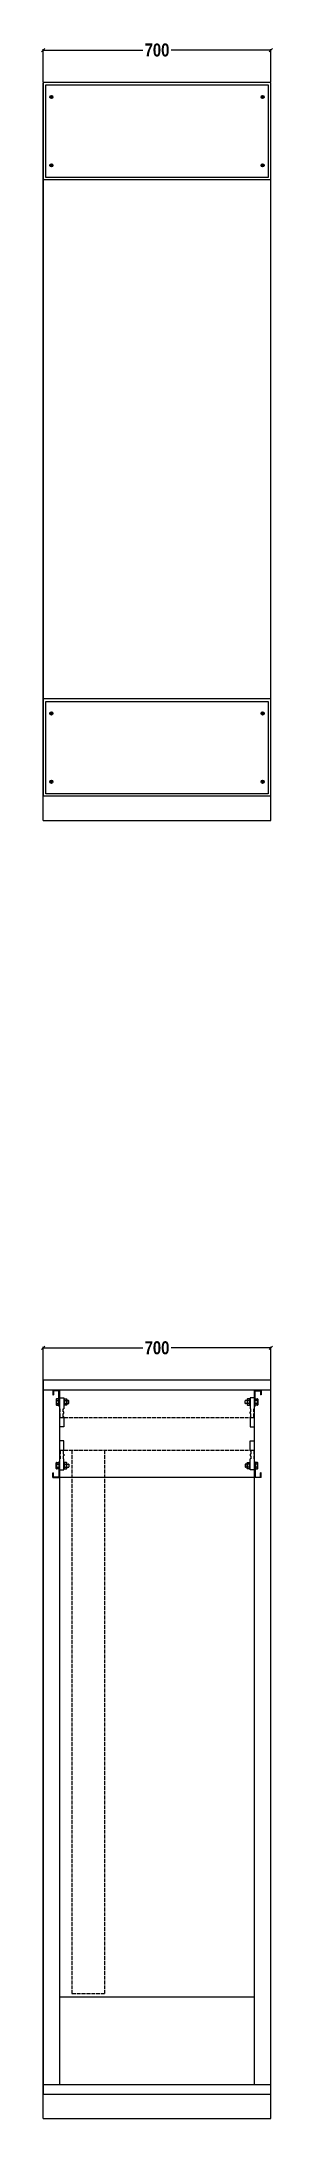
# Model space of a CAD drawing. Header units: millimetres. Extents: x -5 to 705, y -75 to 6326.
import ezdxf

# ---------------------------------------------------------------- set-up
doc = ezdxf.new("R2010")
doc.units = ezdxf.units.MM
doc.header["$MEASUREMENT"] = 0
doc.linetypes.add('ACAD_ISO02W100', pattern=[15, 12, -3])
doc.styles.add('ANB', font='ARIALNB.TTF')
doc.dimstyles.new('ARULLAIYA', dxfattribs={"dimtxt": 20, "dimasz": 10, "dimexe": 3, "dimexo": 2, "dimgap": 7, "dimtad": 0, "dimdec": 0, "dimzin": 0, "dimdsep": 46, "dimtxsty": 'ANB', "dimblk": 'OBLIQUE', "dimcen": 0.09, "dimadec": 0, "dimazin": 0, "dimtfac": 1, "dimtdec": 0, "dimtofl": 0, "dimtmove": 0, "dimatfit": 3, "dimldrblk": 'OBLIQUE', "dimfxl": 1, "dimtolj": 1, "dimtzin": 0, "dimarcsym": 1})

# ---------------------------------------------------------------- blocks, each defined once
blk = doc.blocks.new('_Oblique')
at = {"color": 0, "linetype": 'ByBlock', "lineweight": -2}
blk.add_line((-0.5, -0.5), (0.5, 0.5), dxfattribs=at)
blk = doc.blocks.new('*D1')
at = {"color": 0, "lineweight": -2, "transparency": 16777216}
for p, q in [((0, 2202), (0, 2303)), ((0, 2300), (306.9, 2300)), ((700, 2300), (393.1, 2300)), ((700, 2202), (700, 2303))]:
    blk.add_line(p, q, dxfattribs=at)
at = {"layer": 'Defpoints', "color": 0, "transparency": 16777216}
for p in [(700, 2300), (0, 2200), (700, 2200)]:
    blk.add_point(p, dxfattribs=at)
at = {"color": 0, "lineweight": -2, "transparency": 16777216, "xscale": 10, "yscale": 10, "zscale": 10, "rotation": 180}
blk.add_blockref('_Oblique', (0, 2300), dxfattribs=at)
at = {"color": 0, "lineweight": -2, "transparency": 16777216, "xscale": 10, "yscale": 10, "zscale": 10}
blk.add_blockref('_Oblique', (700, 2300), dxfattribs=at)
at = {"color": 0, "transparency": 16777216, "insert": (350, 2300), "char_height": 40, "attachment_point": 5, "style": 'ANB'}
blk.add_mtext('\\A1;700', dxfattribs=at)
blk = doc.blocks.new('*D2')
at = {"color": 0, "lineweight": -2, "transparency": 16777216}
for p, q in [((0, 2202), (0, 2303)), ((0, 2300), (306.9, 2300)), ((700, 2300), (393.1, 2300)), ((700, 2202), (700, 2303))]:
    blk.add_line(p, q, dxfattribs=at)
at = {"layer": 'Defpoints', "color": 0, "transparency": 16777216}
for p in [(700, 2300), (0, 2200), (700, 2200)]:
    blk.add_point(p, dxfattribs=at)
at = {"color": 0, "lineweight": -2, "transparency": 16777216, "xscale": 10, "yscale": 10, "zscale": 10, "rotation": 180}
blk.add_blockref('_Oblique', (0, 2300), dxfattribs=at)
at = {"color": 0, "lineweight": -2, "transparency": 16777216, "xscale": 10, "yscale": 10, "zscale": 10}
blk.add_blockref('_Oblique', (700, 2300), dxfattribs=at)
at = {"color": 0, "transparency": 16777216, "insert": (350, 2300), "char_height": 40, "attachment_point": 5, "style": 'ANB'}
blk.add_mtext('\\A1;700', dxfattribs=at)
blk = doc.blocks.new('*D7')
at = {"color": 0, "lineweight": -2, "transparency": 16777216}
for p, q in [((0, 6202), (0, 6303)), ((0, 6300), (306.9, 6300)), ((700, 6300), (393.1, 6300)), ((700, 6202), (700, 6303))]:
    blk.add_line(p, q, dxfattribs=at)
at = {"layer": 'Defpoints', "color": 0, "transparency": 16777216}
for p in [(700, 6300), (0, 6200), (700, 6200)]:
    blk.add_point(p, dxfattribs=at)
at = {"color": 0, "lineweight": -2, "transparency": 16777216, "xscale": 10, "yscale": 10, "zscale": 10, "rotation": 180}
blk.add_blockref('_Oblique', (0, 6300), dxfattribs=at)
at = {"color": 0, "lineweight": -2, "transparency": 16777216, "xscale": 10, "yscale": 10, "zscale": 10}
blk.add_blockref('_Oblique', (700, 6300), dxfattribs=at)
at = {"color": 0, "transparency": 16777216, "insert": (350, 6300), "char_height": 40, "attachment_point": 5, "style": 'ANB'}
blk.add_mtext('\\A1;700', dxfattribs=at)
blk = doc.blocks.new('*D8')
at = {"color": 0, "lineweight": -2, "transparency": 16777216}
for p, q in [((0, 6202), (0, 6303)), ((0, 6300), (306.9, 6300)), ((700, 6300), (393.1, 6300)), ((700, 6202), (700, 6303))]:
    blk.add_line(p, q, dxfattribs=at)
at = {"layer": 'Defpoints', "color": 0, "transparency": 16777216}
for p in [(700, 6300), (0, 6200), (700, 6200)]:
    blk.add_point(p, dxfattribs=at)
at = {"color": 0, "lineweight": -2, "transparency": 16777216, "xscale": 10, "yscale": 10, "zscale": 10, "rotation": 180}
blk.add_blockref('_Oblique', (0, 6300), dxfattribs=at)
at = {"color": 0, "lineweight": -2, "transparency": 16777216, "xscale": 10, "yscale": 10, "zscale": 10}
blk.add_blockref('_Oblique', (700, 6300), dxfattribs=at)
at = {"color": 0, "transparency": 16777216, "insert": (350, 6300), "char_height": 40, "attachment_point": 5, "style": 'ANB'}
blk.add_mtext('\\A1;700', dxfattribs=at)

msp = doc.modelspace()

# ---------------------------------------------------------------- linework, layer by layer
for p, q in [((700, 6200), (0, 6200)), ((0, 6200), (0, 4000)), ((700, 6200), (0, 6200)), ((0, 6200), (0, 4000)), ((0, 3925), (0, 6200)), ((20, 6155.8), (24.5, 6155.8)), ((20, 6154.8), (24.5, 6154.8)), ((24.5, 6160.3), (24.5, 6155.8)), ((24.5, 6154.8), (24.5, 6150.4)), ((25.5, 6160.3), (25.5, 6155.8)), ((25.5, 6155.8), (30, 6155.8)), ((25.5, 6154.8), (30, 6154.8)), ((25.5, 6154.8), (25.5, 6150.4)), ((674.5, 6155.8), (670, 6155.8)), ((674.5, 6154.8), (670, 6154.8)), ((674.5, 6160.3), (674.5, 6155.8)), ((674.5, 6154.8), (674.5, 6150.4)), ((675.5, 6160.3), (675.5, 6155.8)), ((680, 6155.8), (675.5, 6155.8)), ((680, 6154.8), (675.5, 6154.8)), ((675.5, 6154.8), (675.5, 6150.4)), ((700, 3925), (700, 6200)), ((20, 5945.2), (24.5, 5945.2)), ((20, 5944.2), (24.5, 5944.2)), ((24.5, 5945.2), (24.5, 5949.6)), ((24.5, 5939.7), (24.5, 5944.2)), ((25.5, 5945.2), (25.5, 5949.6)), ((25.5, 5945.2), (30, 5945.2)), ((25.5, 5944.2), (30, 5944.2)), ((25.5, 5939.7), (25.5, 5944.2)), ((674.5, 5945.2), (670, 5945.2)), ((674.5, 5944.2), (670, 5944.2)), ((674.5, 5945.2), (674.5, 5949.6)), ((674.5, 5939.7), (674.5, 5944.2)), ((675.5, 5945.2), (675.5, 5949.6)), ((680, 5945.2), (675.5, 5945.2)), ((680, 5944.2), (675.5, 5944.2)), ((675.5, 5939.7), (675.5, 5944.2)), ((20, 4255.8), (24.5, 4255.8)), ((20, 4254.8), (24.5, 4254.8)), ((24.5, 4260.3), (24.5, 4255.8)), ((24.5, 4254.8), (24.5, 4250.4)), ((25.5, 4260.3), (25.5, 4255.8)), ((25.5, 4255.8), (30, 4255.8)), ((25.5, 4254.8), (30, 4254.8)), ((25.5, 4254.8), (25.5, 4250.4)), ((674.5, 4255.8), (670, 4255.8)), ((674.5, 4254.8), (670, 4254.8)), ((674.5, 4260.3), (674.5, 4255.8)), ((674.5, 4254.8), (674.5, 4250.4)), ((675.5, 4260.3), (675.5, 4255.8)), ((680, 4255.8), (675.5, 4255.8)), ((680, 4254.8), (675.5, 4254.8)), ((675.5, 4254.8), (675.5, 4250.4)), ((20, 4045.2), (24.5, 4045.2)), ((20, 4044.2), (24.5, 4044.2)), ((24.5, 4045.2), (24.5, 4049.6)), ((24.5, 4039.7), (24.5, 4044.2)), ((25.5, 4045.2), (25.5, 4049.6)), ((25.5, 4045.2), (30, 4045.2)), ((25.5, 4044.2), (30, 4044.2)), ((25.5, 4039.7), (25.5, 4044.2)), ((674.5, 4045.2), (670, 4045.2)), ((674.5, 4044.2), (670, 4044.2)), ((674.5, 4045.2), (674.5, 4049.6)), ((674.5, 4039.7), (674.5, 4044.2)), ((675.5, 4045.2), (675.5, 4049.6)), ((680, 4045.2), (675.5, 4045.2)), ((680, 4044.2), (675.5, 4044.2)), ((675.5, 4039.7), (675.5, 4044.2)), ((0, 3925), (700, 3925)), ((700, 2200), (0, 2200)), ((0, 2200), (0, 0)), ((700, 2200), (0, 2200)), ((0, 2200), (0, 0)), ((0, -75), (0, 2200)), ((700, -75), (700, 2200)), ((700, 2170), (0, 2170)), ((30, 2170), (30, 2155)), ((30, 2155), (32, 2155)), ((48, 2168), (32, 2168)), ((32, 2168), (32, 2155)), ((41, 2142.5), (40.2, 2141.9)), ((40.2, 2141.9), (40.2, 2124)), ((41, 2123.4), (40.2, 2124)), ((40.9, 2142.2), (40.9, 2123.8)), ((48, 2142.7), (41.4, 2142.7)), ((41.4, 2123.3), (48, 2123.3)), ((42, 2137.6), (50, 2137.6)), ((42, 2128.4), (50, 2128.4)), ((48, 2120.8), (48, 2168)), ((50, 2120.8), (48, 2120.8)), ((50, 2170), (50, 30)), ((50, 2145.6), (63.5, 2145.6)), ((63.5, 2145.6), (63.5, 2112.4)), ((64.3, 2142.5), (63.5, 2141.9)), ((63.5, 2137.6), (78, 2137.6)), ((63.5, 2128.4), (78, 2128.4)), ((64.3, 2123.4), (63.5, 2124)), ((64.2, 2142.2), (64.2, 2123.8)), ((64.7, 2142.7), (71.3, 2142.7)), ((71.3, 2123.3), (64.7, 2123.3)), ((71.7, 2142.5), (72.4, 2141.9)), ((71.7, 2123.4), (72.4, 2124)), ((71.8, 2142.2), (71.8, 2123.8)), ((72.4, 2141.9), (72.4, 2124)), ((78.5, 2128.9), (78.5, 2137.1)), ((621.5, 2128.9), (621.5, 2137.1)), ((636.5, 2137.6), (622, 2137.6)), ((636.5, 2128.4), (622, 2128.4)), ((628.3, 2142.5), (627.6, 2141.9)), ((627.6, 2141.9), (627.6, 2124)), ((628.3, 2123.4), (627.6, 2124)), ((628.2, 2142.2), (628.2, 2123.8)), ((635.3, 2142.7), (628.7, 2142.7)), ((628.7, 2123.3), (635.3, 2123.3)), ((635.7, 2142.5), (636.5, 2141.9)), ((635.7, 2123.4), (636.5, 2124)), ((635.8, 2142.2), (635.8, 2123.8)), ((636.5, 2145.6), (636.5, 2112.4)), ((650, 2145.6), (636.5, 2145.6)), ((650, 30), (650, 2170)), ((658, 2137.6), (650, 2137.6)), ((658, 2128.4), (650, 2128.4)), ((650, 2120.8), (652, 2120.8)), ((652, 2120.8), (652, 2168)), ((652, 2168), (668, 2168)), ((652, 2142.7), (658.6, 2142.7)), ((658.6, 2123.3), (652, 2123.3)), ((659, 2142.5), (659.8, 2141.9)), ((659, 2123.4), (659.8, 2124)), ((659.1, 2142.2), (659.1, 2123.8)), ((659.8, 2141.9), (659.8, 2124)), ((668, 2168), (668, 2155)), ((670, 2155), (668, 2155)), ((670, 2170), (670, 2155)), ((52, 2112.4), (50, 2112.4)), ((50, 2102.4), (52, 2102.4)), ((52, 2097.4), (50, 2097.4)), ((50, 2087.4), (52, 2087.4)), ((63.5, 2056.7), (50, 2056.7)), ((52, 2102.4), (52, 2112.4)), ((52, 2087.4), (52, 2097.4)), ((61.5, 2102.4), (61.5, 2112.4)), ((61.5, 2112.4), (63.5, 2112.4)), ((63.5, 2102.4), (61.5, 2102.4)), ((61.5, 2087.4), (61.5, 2097.4)), ((61.5, 2097.4), (63.5, 2097.4)), ((63.5, 2087.4), (61.5, 2087.4)), ((63.5, 2097.4), (63.5, 2102.4)), ((63.5, 2087.4), (63.5, 2056.7)), ((638.5, 2112.4), (636.5, 2112.4)), ((636.5, 2097.4), (636.5, 2102.4)), ((636.5, 2102.4), (638.5, 2102.4)), ((638.5, 2097.4), (636.5, 2097.4)), ((636.5, 2087.4), (636.5, 2056.7)), ((636.5, 2087.4), (638.5, 2087.4)), ((636.5, 2056.7), (650, 2056.7)), ((638.5, 2102.4), (638.5, 2112.4)), ((638.5, 2087.4), (638.5, 2097.4)), ((648, 2102.4), (648, 2112.4)), ((648, 2112.4), (650, 2112.4)), ((650, 2102.4), (648, 2102.4)), ((648, 2087.4), (648, 2097.4)), ((648, 2097.4), (650, 2097.4)), ((650, 2087.4), (648, 2087.4)), ((63.5, 2013.3), (50, 2013.3)), ((63.5, 1982.6), (63.5, 2013.3)), ((636.5, 1982.6), (636.5, 2013.3)), ((636.5, 2013.3), (650, 2013.3)), ((41, 1946.6), (40.2, 1946)), ((40.2, 1928.1), (40.2, 1946)), ((41, 1927.5), (40.2, 1928.1)), ((40.9, 1927.8), (40.9, 1946.2)), ((41.4, 1946.7), (48, 1946.7)), ((48, 1927.3), (41.4, 1927.3)), ((42, 1941.6), (50, 1941.6)), ((42, 1932.4), (50, 1932.4)), ((48, 1949.2), (48, 1902)), ((50, 1949.2), (48, 1949.2)), ((50, 1982.6), (52, 1982.6)), ((52, 1972.6), (50, 1972.6)), ((50, 1967.6), (52, 1967.6)), ((52, 1957.6), (50, 1957.6)), ((50, 1924.4), (63.5, 1924.4)), ((52, 1982.6), (52, 1972.6)), ((52, 1967.6), (52, 1957.6)), ((63.5, 1982.6), (61.5, 1982.6)), ((61.5, 1982.6), (61.5, 1972.6)), ((61.5, 1972.6), (63.5, 1972.6)), ((63.5, 1967.6), (61.5, 1967.6)), ((61.5, 1967.6), (61.5, 1957.6)), ((61.5, 1957.6), (63.5, 1957.6)), ((63.5, 1972.6), (63.5, 1967.6)), ((63.5, 1924.4), (63.5, 1957.6)), ((64.3, 1946.6), (63.5, 1946)), ((63.5, 1941.6), (78, 1941.6)), ((63.5, 1932.4), (78, 1932.4)), ((64.3, 1927.5), (63.5, 1928.1)), ((64.2, 1927.8), (64.2, 1946.2)), ((71.3, 1946.7), (64.7, 1946.7)), ((64.7, 1927.3), (71.3, 1927.3)), ((71.7, 1946.6), (72.4, 1946)), ((71.7, 1927.5), (72.4, 1928.1)), ((71.8, 1927.8), (71.8, 1946.2)), ((72.4, 1928.1), (72.4, 1946)), ((78.5, 1941.1), (78.5, 1932.9)), ((621.5, 1941.1), (621.5, 1932.9)), ((636.5, 1941.6), (622, 1941.6)), ((636.5, 1932.4), (622, 1932.4)), ((628.3, 1946.6), (627.6, 1946)), ((627.6, 1928.1), (627.6, 1946)), ((628.3, 1927.5), (627.6, 1928.1)), ((628.2, 1927.8), (628.2, 1946.2)), ((628.7, 1946.7), (635.3, 1946.7)), ((635.3, 1927.3), (628.7, 1927.3)), ((635.7, 1946.6), (636.5, 1946)), ((635.7, 1927.5), (636.5, 1928.1)), ((635.8, 1927.8), (635.8, 1946.2)), ((636.5, 1982.6), (638.5, 1982.6)), ((636.5, 1972.6), (636.5, 1967.6)), ((638.5, 1972.6), (636.5, 1972.6)), ((636.5, 1967.6), (638.5, 1967.6)), ((636.5, 1924.4), (636.5, 1957.6)), ((638.5, 1957.6), (636.5, 1957.6)), ((650, 1924.4), (636.5, 1924.4)), ((638.5, 1982.6), (638.5, 1972.6)), ((638.5, 1967.6), (638.5, 1957.6)), ((650, 1982.6), (648, 1982.6)), ((648, 1982.6), (648, 1972.6)), ((648, 1972.6), (650, 1972.6)), ((650, 1967.6), (648, 1967.6)), ((648, 1967.6), (648, 1957.6)), ((648, 1957.6), (650, 1957.6)), ((650, 1949.2), (652, 1949.2)), ((658, 1941.6), (650, 1941.6)), ((658, 1932.4), (650, 1932.4)), ((652, 1949.2), (652, 1902)), ((658.6, 1946.7), (652, 1946.7)), ((652, 1927.3), (658.6, 1927.3)), ((659, 1946.6), (659.8, 1946)), ((659, 1927.5), (659.8, 1928.1)), ((659.1, 1927.8), (659.1, 1946.2)), ((659.8, 1928.1), (659.8, 1946)), ((30, 1900), (30, 1915)), ((30, 1915), (32, 1915)), ((30, 1900), (50, 1900)), ((32, 1902), (32, 1915)), ((48, 1902), (32, 1902)), ((650, 1900), (50, 1900)), ((670, 1900), (650, 1900)), ((652, 1902), (668, 1902)), ((668, 1902), (668, 1915)), ((670, 1915), (668, 1915)), ((670, 1900), (670, 1915)), ((50, 300), (650, 300)), ((0, 30), (700, 30)), ((0, 0), (700, 0)), ((0, -75), (700, -75))]:
    msp.add_line(p, q)
at = {"color": 3, "linetype": 'ACAD_ISO02W100'}
for p, q in [((50, 2085), (650, 2085)), ((50, 1985), (650, 1985)), ((88, 1985), (88, 310.6)), ((188, 1985), (188, 310.6)), ((88, 310.6), (188, 310.6))]:
    msp.add_line(p, q, dxfattribs=at)
for points in [[(7.5, 6192.5), (692.5, 6192.5), (692.5, 5907.5), (7.5, 5907.5)], [(7.5, 4292.5), (692.5, 4292.5), (692.5, 4007.5), (7.5, 4007.5)]]:
    msp.add_lwpolyline(points, close=True)
for points in [[(700, 5900), (0, 5900)], [(700, 4300), (0, 4300)], [(700, 4000), (0, 4000)]]:
    msp.add_lwpolyline(points)
for centre in [(25, 6155.3), (675, 6155.3), (25, 5944.7), (675, 5944.7), (25, 4255.3), (675, 4255.3), (25, 4044.7), (675, 4044.7)]:
    msp.add_circle(centre, 5)
for centre, radius, start, end in [((41.4, 2142.2), 0.5, 90, 180), ((63.8, 2145.1), 23, 186.95047, 199.15445), ((50.7, 2133), 9.85, 152.12802, 207.87198), ((63.8, 2120.8), 23, 160.84555, 173.04953), ((41.4, 2123.8), 0.5, 180, 270), ((64.7, 2142.2), 0.5, 90, 180), ((87.1, 2145.1), 23, 186.95047, 199.15445), ((74, 2133), 9.85, 152.12802, 207.87198), ((87.1, 2120.8), 23, 160.84555, 173.04953), ((64.7, 2123.8), 0.5, 180, 270), ((48.9, 2145.1), 23, 340.84555, 353.04953), ((62, 2133), 9.85, 332.12802, 27.87198), ((48.9, 2120.8), 23, 6.95047, 19.15445), ((71.3, 2142.2), 0.5, 0, 90), ((71.3, 2123.8), 0.5, 270, 0), ((78, 2137.1), 0.5, 0, 90), ((78, 2128.9), 0.5, 270, 0), ((622, 2137.1), 0.5, 90, 180), ((622, 2128.9), 0.5, 180, 270), ((628.7, 2142.2), 0.5, 90, 180), ((651.1, 2145.1), 23, 186.95047, 199.15445), ((638, 2133), 9.85, 152.12802, 207.87198), ((651.1, 2120.8), 23, 160.84555, 173.04953), ((628.7, 2123.8), 0.5, 180, 270), ((612.9, 2145.1), 23, 340.84555, 353.04953), ((626, 2133), 9.85, 332.12802, 27.87198), ((612.9, 2120.8), 23, 6.95047, 19.15445), ((635.3, 2142.2), 0.5, 0, 90), ((635.3, 2123.8), 0.5, 270, 0), ((636.2, 2145.1), 23, 340.84555, 353.04953), ((649.3, 2133), 9.85, 332.12802, 27.87198), ((636.2, 2120.8), 23, 6.95047, 19.15445), ((658.6, 2142.2), 0.5, 0, 90), ((658.6, 2123.8), 0.5, 270, 0), ((41.4, 1946.2), 0.5, 90, 180), ((63.8, 1949.2), 23, 186.95047, 199.15445), ((50.7, 1937), 9.85, 152.12802, 207.87198), ((63.8, 1924.9), 23, 160.84555, 173.04953), ((41.4, 1927.8), 0.5, 180, 270), ((64.7, 1946.2), 0.5, 90, 180), ((87.1, 1949.2), 23, 186.95047, 199.15445), ((74, 1937), 9.85, 152.12802, 207.87198), ((87.1, 1924.9), 23, 160.84555, 173.04953), ((64.7, 1927.8), 0.5, 180, 270), ((48.9, 1949.2), 23, 340.84555, 353.04953), ((62, 1937), 9.85, 332.12802, 27.87198), ((48.9, 1924.9), 23, 6.95047, 19.15445), ((71.3, 1946.2), 0.5, 0, 90), ((71.3, 1927.8), 0.5, 270, 0), ((78, 1941.1), 0.5, 0, 90), ((78, 1932.9), 0.5, 270, 0), ((622, 1941.1), 0.5, 90, 180), ((622, 1932.9), 0.5, 180, 270), ((628.7, 1946.2), 0.5, 90, 180), ((651.1, 1949.2), 23, 186.95047, 199.15445), ((638, 1937), 9.85, 152.12802, 207.87198), ((651.1, 1924.9), 23, 160.84555, 173.04953), ((628.7, 1927.8), 0.5, 180, 270), ((612.9, 1949.2), 23, 340.84555, 353.04953), ((626, 1937), 9.85, 332.12802, 27.87198), ((612.9, 1924.9), 23, 6.95047, 19.15445), ((635.3, 1946.2), 0.5, 0, 90), ((635.3, 1927.8), 0.5, 270, 0), ((636.2, 1949.2), 23, 340.84555, 353.04953), ((649.3, 1937), 9.85, 332.12802, 27.87198), ((636.2, 1924.9), 23, 6.95047, 19.15445), ((658.6, 1946.2), 0.5, 0, 90), ((658.6, 1927.8), 0.5, 270, 0)]:
    msp.add_arc(centre, radius, start, end)

# ---------------------------------------------------------------- dimensions: what is measured, and where the dimension line sits
at = {"color": 30, "transparency": 33554687}
for base, p1, p2, picture, middle in [((700, 6300), (0, 6200), (700, 6200), '*D7', (350, 6300)), ((700, 6300), (0, 6200), (700, 6200), '*D8', (350, 6300)), ((700, 2300), (0, 2200), (700, 2200), '*D1', (350, 2300)), ((700, 2300), (0, 2200), (700, 2200), '*D2', (350, 2300))]:
    dim = msp.add_linear_dim(base=base, p1=p1, p2=p2, dimstyle='ARULLAIYA', override={"dimtxt": 40}, dxfattribs=at)
    dim.commit()
    dim.dimension.update_dxf_attribs({"geometry": picture, "text_midpoint": middle})

doc.saveas('drawing.dxf')
